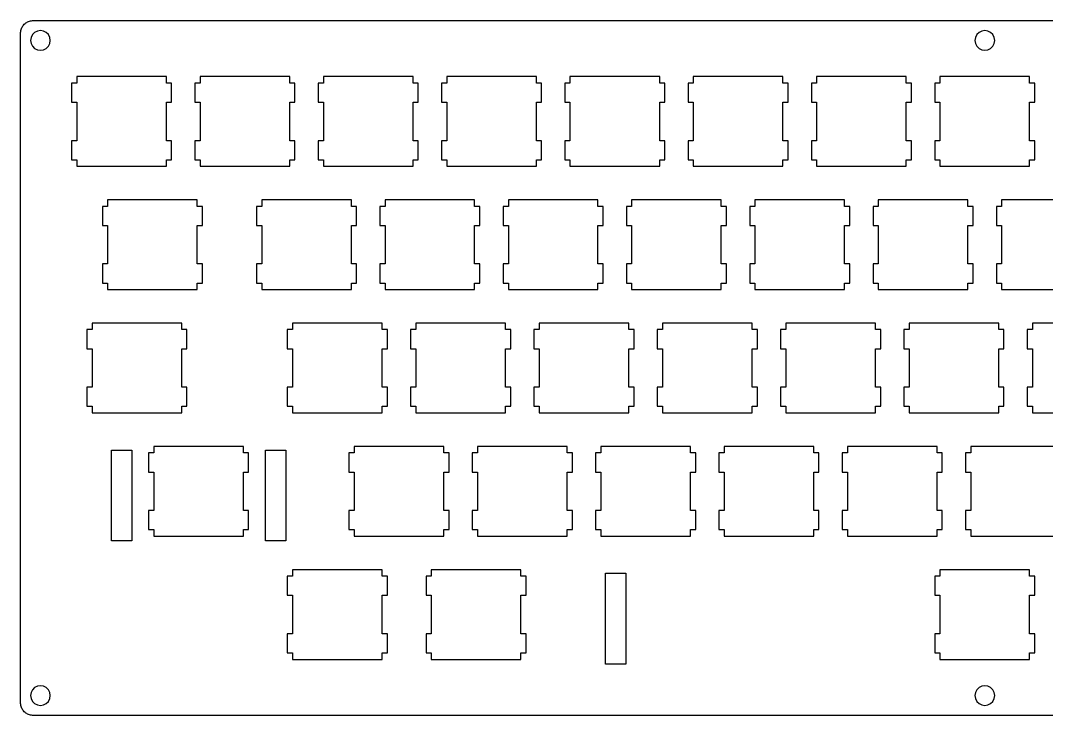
# Model space of a CAD drawing. Extents: x 0 to 298, y 0 to 108.
# Drawn here: x 0.1 to 158.6, y 0.1 to 107.5 of the extents above; entities that cross this region are included whole.
import ezdxf

# ---------------------------------------------------------------- set-up
doc = ezdxf.new("R2010")
doc.units = 0
doc.layers.get('0').update_dxf_attribs({"linetype": 'CONTINUOUS'})

msp = doc.modelspace()

# ---------------------------------------------------------------- linework, layer by layer
at = {"color": 0}
for p, q in [((0.19017, 106.119), (0.24529, 106.265)), ((0.24529, 106.265), (0.31144, 106.409)), ((0.31144, 106.409), (0.38723, 106.545)), ((0.38723, 106.545), (0.47542, 106.675)), ((0.47542, 106.675), (0.57326, 106.798)), ((0.57326, 106.798), (0.67937, 106.914)), ((0.67937, 106.914), (0.79513, 107.02)), ((0.79513, 107.02), (0.91777, 107.118)), ((0.91777, 107.118), (1.04869, 107.206)), ((1.04869, 107.206), (1.18511, 107.281)), ((1.18511, 107.281), (1.32843, 107.349)), ((1.32843, 107.349), (1.4745, 107.403)), ((1.4745, 107.403), (1.62609, 107.444)), ((1.62609, 107.444), (1.78043, 107.476)), ((1.78043, 107.476), (1.93614, 107.495)), ((1.93614, 107.495), (2.09324, 107.501)), ((2.09324, 107.501), (295.994, 107.5)), ((0.09233, 2.09875), (0.09371, 105.5)), ((0.09371, 105.5), (0.09922, 105.658)), ((0.09922, 105.658), (0.11713, 105.813)), ((0.11713, 105.813), (0.14883, 105.968)), ((0.14883, 105.968), (0.19017, 106.119)), ((1.71841, 104.896), (1.64262, 104.426)), ((1.93477, 105.322), (1.71841, 104.896)), ((2.27239, 105.66), (1.93477, 105.322)), ((2.69682, 105.875), (2.27239, 105.66)), ((3.16811, 105.95), (2.69682, 105.875)), ((3.6394, 105.875), (3.16811, 105.95)), ((4.0652, 105.66), (3.6394, 105.875)), ((4.40147, 105.322), (4.0652, 105.66)), ((4.6192, 104.896), (4.40147, 105.322)), ((4.69223, 104.426), (4.6192, 104.896)), ((147.593, 104.896), (147.519, 104.426)), ((147.81, 105.322), (147.593, 104.896)), ((148.147, 105.66), (147.81, 105.322)), ((148.573, 105.875), (148.147, 105.66)), ((149.043, 105.952), (148.573, 105.875)), ((149.514, 105.875), (149.043, 105.952)), ((149.94, 105.66), (149.514, 105.875)), ((150.278, 105.322), (149.94, 105.66)), ((150.494, 104.896), (150.278, 105.322)), ((150.569, 104.426), (150.494, 104.896)), ((1.64262, 104.426), (1.71841, 103.955)), ((1.71841, 103.955), (1.93477, 103.529)), ((1.93477, 103.529), (2.27239, 103.192)), ((2.27239, 103.192), (2.69682, 102.974)), ((3.6394, 102.974), (4.0652, 103.192)), ((4.0652, 103.192), (4.40147, 103.529)), ((4.40147, 103.529), (4.6192, 103.955)), ((4.6192, 103.955), (4.69223, 104.426)), ((147.519, 104.426), (147.593, 103.955)), ((147.593, 103.955), (147.81, 103.529)), ((147.81, 103.529), (148.147, 103.192)), ((148.147, 103.192), (148.573, 102.974)), ((149.514, 102.974), (149.94, 103.192)), ((149.94, 103.192), (150.278, 103.529)), ((150.278, 103.529), (150.494, 103.955)), ((150.494, 103.955), (150.569, 104.426)), ((2.69682, 102.974), (3.16811, 102.9)), ((3.16811, 102.9), (3.6394, 102.974)), ((148.573, 102.974), (149.043, 102.9)), ((149.043, 102.9), (149.514, 102.974)), ((8.76847, 98.8261), (8.76847, 97.8256)), ((22.6191, 98.8261), (8.76847, 98.8261)), ((22.6191, 97.8256), (22.6191, 98.8261)), ((27.8185, 98.8261), (27.8185, 97.8256)), ((41.6691, 98.8261), (27.8185, 98.8261)), ((41.6691, 97.8256), (41.6691, 98.8261)), ((46.8683, 98.8261), (46.8683, 97.8256)), ((60.7191, 98.8261), (46.8683, 98.8261)), ((60.7191, 97.8256), (60.7191, 98.8261)), ((65.9183, 98.8261), (65.9183, 97.8256)), ((79.7691, 98.8261), (65.9183, 98.8261)), ((79.7691, 97.8256), (79.7691, 98.8261)), ((84.9683, 98.8261), (84.9683, 97.8256)), ((98.8191, 98.8261), (84.9683, 98.8261)), ((98.8191, 97.8256), (98.8191, 98.8261)), ((104.018, 98.8261), (104.018, 97.8256)), ((117.868, 98.8261), (104.018, 98.8261)), ((117.868, 97.8256), (117.868, 98.8261)), ((123.068, 98.8261), (123.068, 97.8256)), ((136.919, 98.8261), (123.068, 98.8261)), ((136.919, 97.8256), (136.919, 98.8261)), ((142.118, 98.8261), (142.118, 97.8256)), ((155.969, 98.8261), (142.118, 98.8261)), ((155.969, 97.8256), (155.969, 98.8261)), ((8.76847, 97.8256), (7.96918, 97.8256)), ((7.96918, 97.8256), (7.96918, 94.8739)), ((23.4184, 97.8256), (22.6191, 97.8256)), ((23.4184, 94.8739), (23.4184, 97.8256)), ((27.8185, 97.8256), (27.0192, 97.8256)), ((27.0192, 97.8256), (27.0192, 94.8739)), ((42.4684, 97.8256), (41.6691, 97.8256)), ((42.4684, 94.8739), (42.4684, 97.8256)), ((46.8683, 97.8256), (46.0692, 97.8256)), ((46.0692, 97.8256), (46.0692, 94.8739)), ((61.5184, 97.8256), (60.7191, 97.8256)), ((61.5184, 94.8739), (61.5184, 97.8256)), ((65.9183, 97.8256), (65.1192, 97.8256)), ((65.1192, 97.8256), (65.1192, 94.8739)), ((80.5684, 97.8256), (79.7691, 97.8256)), ((80.5684, 94.8739), (80.5684, 97.8256)), ((84.9683, 97.8256), (84.1692, 97.8256)), ((84.1692, 97.8256), (84.1692, 94.8739)), ((99.6184, 97.8256), (98.8191, 97.8256)), ((99.6184, 94.8739), (99.6184, 97.8256)), ((104.018, 97.8256), (103.219, 97.8256)), ((103.219, 97.8256), (103.219, 94.8739)), ((118.668, 97.8256), (117.868, 97.8256)), ((118.668, 94.8739), (118.668, 97.8256)), ((123.068, 97.8256), (122.269, 97.8256)), ((122.269, 97.8256), (122.269, 94.8739)), ((137.718, 97.8256), (136.919, 97.8256)), ((137.718, 94.8739), (137.718, 97.8256)), ((142.118, 97.8256), (141.319, 97.8256)), ((141.319, 97.8256), (141.319, 94.8739)), ((156.768, 97.8256), (155.969, 97.8256)), ((156.768, 94.8739), (156.768, 97.8256)), ((7.96918, 94.8739), (8.76847, 94.8739)), ((8.76847, 94.8739), (8.76847, 88.9247)), ((22.6191, 88.9247), (22.6191, 94.8739)), ((22.6191, 94.8739), (23.4184, 94.8739)), ((27.0192, 94.8739), (27.8185, 94.8739)), ((27.8185, 94.8739), (27.8185, 88.9247)), ((41.6691, 88.9247), (41.6691, 94.8739)), ((41.6691, 94.8739), (42.4684, 94.8739)), ((46.0692, 94.8739), (46.8683, 94.8739)), ((46.8683, 94.8739), (46.8683, 88.9247)), ((60.7191, 88.9247), (60.7191, 94.8739)), ((60.7191, 94.8739), (61.5184, 94.8739)), ((65.1192, 94.8739), (65.9183, 94.8739)), ((65.9183, 94.8739), (65.9183, 88.9247)), ((79.7691, 88.9247), (79.7691, 94.8739)), ((79.7691, 94.8739), (80.5684, 94.8739)), ((84.1692, 94.8739), (84.9683, 94.8739)), ((84.9683, 94.8739), (84.9683, 88.9247)), ((98.8191, 88.9247), (98.8191, 94.8739)), ((98.8191, 94.8739), (99.6184, 94.8739)), ((103.219, 94.8739), (104.018, 94.8739)), ((104.018, 94.8739), (104.018, 88.9247)), ((117.868, 88.9247), (117.868, 94.8739)), ((117.868, 94.8739), (118.668, 94.8739)), ((122.269, 94.8739), (123.068, 94.8739)), ((123.068, 94.8739), (123.068, 88.9247)), ((136.919, 88.9247), (136.919, 94.8739)), ((136.919, 94.8739), (137.718, 94.8739)), ((141.319, 94.8739), (142.118, 94.8739)), ((142.118, 94.8739), (142.118, 88.9247)), ((155.969, 88.9247), (155.969, 94.8739)), ((155.969, 94.8739), (156.768, 94.8739)), ((8.76847, 88.9247), (7.96918, 88.9247)), ((7.96918, 88.9247), (7.96918, 85.9758)), ((23.4184, 88.9247), (22.6191, 88.9247)), ((23.4184, 85.9758), (23.4184, 88.9247)), ((27.8185, 88.9247), (27.0192, 88.9247)), ((27.0192, 88.9247), (27.0192, 85.9758)), ((42.4684, 88.9247), (41.6691, 88.9247)), ((42.4684, 85.9758), (42.4684, 88.9247)), ((46.8683, 88.9247), (46.0692, 88.9247)), ((46.0692, 88.9247), (46.0692, 85.9758)), ((61.5184, 88.9247), (60.7191, 88.9247)), ((61.5184, 85.9758), (61.5184, 88.9247)), ((65.9183, 88.9247), (65.1192, 88.9247)), ((65.1192, 88.9247), (65.1192, 85.9758)), ((80.5684, 88.9247), (79.7691, 88.9247)), ((80.5684, 85.9758), (80.5684, 88.9247)), ((84.9683, 88.9247), (84.1692, 88.9247)), ((84.1692, 88.9247), (84.1692, 85.9758)), ((99.6184, 88.9247), (98.8191, 88.9247)), ((99.6184, 85.9758), (99.6184, 88.9247)), ((104.018, 88.9247), (103.219, 88.9247)), ((103.219, 88.9247), (103.219, 85.9758)), ((118.668, 88.9247), (117.868, 88.9247)), ((118.668, 85.9758), (118.668, 88.9247)), ((123.068, 88.9247), (122.269, 88.9247)), ((122.269, 88.9247), (122.269, 85.9758)), ((137.718, 88.9247), (136.919, 88.9247)), ((137.718, 85.9758), (137.718, 88.9247)), ((142.118, 88.9247), (141.319, 88.9247)), ((141.319, 88.9247), (141.319, 85.9758)), ((156.768, 88.9247), (155.969, 88.9247)), ((156.768, 85.9758), (156.768, 88.9247)), ((7.96918, 85.9758), (8.76847, 85.9758)), ((8.76847, 85.9758), (8.76847, 84.9753)), ((22.6191, 84.9753), (22.6191, 85.9758)), ((22.6191, 85.9758), (23.4184, 85.9758)), ((27.0192, 85.9758), (27.8185, 85.9758)), ((27.8185, 85.9758), (27.8185, 84.9753)), ((41.6691, 84.9753), (41.6691, 85.9758)), ((41.6691, 85.9758), (42.4684, 85.9758)), ((46.0692, 85.9758), (46.8683, 85.9758)), ((46.8683, 85.9758), (46.8683, 84.9753)), ((60.7191, 84.9753), (60.7191, 85.9758)), ((60.7191, 85.9758), (61.5184, 85.9758)), ((65.1192, 85.9758), (65.9183, 85.9758)), ((65.9183, 85.9758), (65.9183, 84.9753)), ((79.7691, 84.9753), (79.7691, 85.9758)), ((79.7691, 85.9758), (80.5684, 85.9758)), ((84.1692, 85.9758), (84.9683, 85.9758)), ((84.9683, 85.9758), (84.9683, 84.9753)), ((98.8191, 84.9753), (98.8191, 85.9758)), ((98.8191, 85.9758), (99.6184, 85.9758)), ((103.219, 85.9758), (104.018, 85.9758)), ((104.018, 85.9758), (104.018, 84.9753)), ((117.868, 84.9753), (117.868, 85.9758)), ((117.868, 85.9758), (118.668, 85.9758)), ((122.269, 85.9758), (123.068, 85.9758)), ((123.068, 85.9758), (123.068, 84.9753)), ((136.919, 84.9753), (136.919, 85.9758)), ((136.919, 85.9758), (137.718, 85.9758)), ((141.319, 85.9758), (142.118, 85.9758)), ((142.118, 85.9758), (142.118, 84.9753)), ((155.969, 84.9753), (155.969, 85.9758)), ((155.969, 85.9758), (156.768, 85.9758)), ((8.76847, 84.9753), (22.6191, 84.9753)), ((27.8185, 84.9753), (41.6691, 84.9753)), ((46.8683, 84.9753), (60.7191, 84.9753)), ((65.9183, 84.9753), (79.7691, 84.9753)), ((84.9683, 84.9753), (98.8191, 84.9753)), ((104.018, 84.9753), (117.868, 84.9753)), ((123.068, 84.9753), (136.919, 84.9753)), ((142.118, 84.9753), (155.969, 84.9753)), ((13.531, 79.7761), (13.531, 78.7756)), ((27.3802, 79.7761), (13.531, 79.7761)), ((27.3802, 78.7756), (27.3802, 79.7761)), ((37.3433, 79.7761), (37.3433, 78.7756)), ((51.1926, 79.7761), (37.3433, 79.7761)), ((51.1926, 78.7756), (51.1926, 79.7761)), ((56.3933, 79.7761), (56.3933, 78.7756)), ((70.2426, 79.7761), (56.3933, 79.7761)), ((70.2426, 78.7756), (70.2426, 79.7761)), ((75.4433, 79.7761), (75.4433, 78.7756)), ((89.2926, 79.7761), (75.4433, 79.7761)), ((89.2926, 78.7756), (89.2926, 79.7761)), ((94.4922, 79.7761), (94.4922, 78.7756)), ((108.343, 79.7761), (94.4922, 79.7761)), ((108.343, 78.7756), (108.343, 79.7761)), ((113.542, 79.7761), (113.542, 78.7756)), ((127.393, 79.7761), (113.542, 79.7761)), ((127.393, 78.7756), (127.393, 79.7761)), ((132.592, 79.7761), (132.592, 78.7756)), ((146.444, 79.7761), (132.592, 79.7761)), ((146.444, 78.7756), (146.444, 79.7761)), ((151.642, 79.7761), (151.642, 78.7756)), ((165.494, 79.7761), (151.642, 79.7761)), ((13.531, 78.7756), (12.7303, 78.7756)), ((12.7303, 78.7756), (12.7303, 75.8239)), ((28.1809, 78.7756), (27.3802, 78.7756)), ((28.1809, 75.8239), (28.1809, 78.7756)), ((37.3433, 78.7756), (36.5428, 78.7756)), ((36.5428, 78.7756), (36.5428, 75.8239)), ((51.9934, 78.7756), (51.1926, 78.7756)), ((51.9934, 75.8239), (51.9934, 78.7756)), ((56.3933, 78.7756), (55.5928, 78.7756)), ((55.5928, 78.7756), (55.5928, 75.8239)), ((71.0434, 78.7756), (70.2426, 78.7756)), ((71.0434, 75.8239), (71.0434, 78.7756)), ((75.4433, 78.7756), (74.6442, 78.7756)), ((74.6442, 78.7756), (74.6442, 75.8239)), ((90.0934, 78.7756), (89.2926, 78.7756)), ((90.0934, 75.8239), (90.0934, 78.7756)), ((94.4922, 78.7756), (93.6942, 78.7756)), ((93.6942, 78.7756), (93.6942, 75.8239)), ((109.143, 78.7756), (108.343, 78.7756)), ((109.143, 75.8239), (109.143, 78.7756)), ((113.542, 78.7756), (112.743, 78.7756)), ((112.743, 78.7756), (112.743, 75.8239)), ((128.193, 78.7756), (127.393, 78.7756)), ((128.193, 75.8239), (128.193, 78.7756)), ((132.592, 78.7756), (131.794, 78.7756)), ((131.794, 78.7756), (131.794, 75.8239)), ((147.243, 78.7756), (146.444, 78.7756)), ((147.243, 75.8239), (147.243, 78.7756)), ((151.642, 78.7756), (150.844, 78.7756)), ((150.844, 78.7756), (150.844, 75.8239)), ((12.7303, 75.8239), (13.531, 75.8239)), ((13.531, 75.8239), (13.531, 69.8747)), ((27.3802, 69.8747), (27.3802, 75.8239)), ((27.3802, 75.8239), (28.1809, 75.8239)), ((36.5428, 75.8239), (37.3433, 75.8239)), ((37.3433, 75.8239), (37.3433, 69.8747)), ((51.1926, 69.8747), (51.1926, 75.8239)), ((51.1926, 75.8239), (51.9934, 75.8239)), ((55.5928, 75.8239), (56.3933, 75.8239)), ((56.3933, 75.8239), (56.3933, 69.8747)), ((70.2426, 69.8747), (70.2426, 75.8239)), ((70.2426, 75.8239), (71.0434, 75.8239)), ((74.6442, 75.8239), (75.4433, 75.8239)), ((75.4433, 75.8239), (75.4433, 69.8747)), ((89.2926, 69.8747), (89.2926, 75.8239)), ((89.2926, 75.8239), (90.0934, 75.8239)), ((93.6942, 75.8239), (94.4922, 75.8239)), ((94.4922, 75.8239), (94.4922, 69.8747)), ((108.343, 69.8747), (108.343, 75.8239)), ((108.343, 75.8239), (109.143, 75.8239)), ((112.743, 75.8239), (113.542, 75.8239)), ((113.542, 75.8239), (113.542, 69.8747)), ((127.393, 69.8747), (127.393, 75.8239)), ((127.393, 75.8239), (128.193, 75.8239)), ((131.794, 75.8239), (132.592, 75.8239)), ((132.592, 75.8239), (132.592, 69.8747)), ((146.444, 69.8747), (146.444, 75.8239)), ((146.444, 75.8239), (147.243, 75.8239)), ((150.844, 75.8239), (151.642, 75.8239)), ((151.642, 75.8239), (151.642, 69.8747)), ((13.531, 69.8747), (12.7303, 69.8747)), ((12.7303, 69.8747), (12.7303, 66.9258)), ((28.1809, 69.8747), (27.3802, 69.8747)), ((28.1809, 66.9258), (28.1809, 69.8747)), ((37.3433, 69.8747), (36.5428, 69.8747)), ((36.5428, 69.8747), (36.5428, 66.9258)), ((51.9934, 69.8747), (51.1926, 69.8747)), ((51.9934, 66.9258), (51.9934, 69.8747)), ((56.3933, 69.8747), (55.5928, 69.8747)), ((55.5928, 69.8747), (55.5928, 66.9258)), ((71.0434, 69.8747), (70.2426, 69.8747)), ((71.0434, 66.9258), (71.0434, 69.8747)), ((75.4433, 69.8747), (74.6442, 69.8747)), ((74.6442, 69.8747), (74.6442, 66.9258)), ((90.0934, 69.8747), (89.2926, 69.8747)), ((90.0934, 66.9258), (90.0934, 69.8747)), ((94.4922, 69.8747), (93.6942, 69.8747)), ((93.6942, 69.8747), (93.6942, 66.9258)), ((109.143, 69.8747), (108.343, 69.8747)), ((109.143, 66.9258), (109.143, 69.8747)), ((113.542, 69.8747), (112.743, 69.8747)), ((112.743, 69.8747), (112.743, 66.9258)), ((128.193, 69.8747), (127.393, 69.8747)), ((128.193, 66.9258), (128.193, 69.8747)), ((132.592, 69.8747), (131.794, 69.8747)), ((131.794, 69.8747), (131.794, 66.9258)), ((147.243, 69.8747), (146.444, 69.8747)), ((147.243, 66.9258), (147.243, 69.8747)), ((151.642, 69.8747), (150.844, 69.8747)), ((150.844, 69.8747), (150.844, 66.9258)), ((12.7303, 66.9258), (13.531, 66.9258)), ((13.531, 66.9258), (13.531, 65.9253)), ((27.3802, 65.9253), (27.3802, 66.9258)), ((27.3802, 66.9258), (28.1809, 66.9258)), ((36.5428, 66.9258), (37.3433, 66.9258)), ((37.3433, 66.9258), (37.3433, 65.9253)), ((51.1926, 65.9253), (51.1926, 66.9258)), ((51.1926, 66.9258), (51.9934, 66.9258)), ((55.5928, 66.9258), (56.3933, 66.9258)), ((56.3933, 66.9258), (56.3933, 65.9253)), ((70.2426, 65.9253), (70.2426, 66.9258)), ((70.2426, 66.9258), (71.0434, 66.9258)), ((74.6442, 66.9258), (75.4433, 66.9258)), ((75.4433, 66.9258), (75.4433, 65.9253)), ((89.2926, 65.9253), (89.2926, 66.9258)), ((89.2926, 66.9258), (90.0934, 66.9258)), ((93.6942, 66.9258), (94.4922, 66.9258)), ((94.4922, 66.9258), (94.4922, 65.9253)), ((108.343, 65.9253), (108.343, 66.9258)), ((108.343, 66.9258), (109.143, 66.9258)), ((112.743, 66.9258), (113.542, 66.9258)), ((113.542, 66.9258), (113.542, 65.9253)), ((127.393, 65.9253), (127.393, 66.9258)), ((127.393, 66.9258), (128.193, 66.9258)), ((131.794, 66.9258), (132.592, 66.9258)), ((132.592, 66.9258), (132.592, 65.9253)), ((146.444, 65.9253), (146.444, 66.9258)), ((146.444, 66.9258), (147.243, 66.9258)), ((150.844, 66.9258), (151.642, 66.9258)), ((151.642, 66.9258), (151.642, 65.9253)), ((13.531, 65.9253), (27.3802, 65.9253)), ((37.3433, 65.9253), (51.1926, 65.9253)), ((56.3933, 65.9253), (70.2426, 65.9253)), ((75.4433, 65.9253), (89.2926, 65.9253)), ((94.4922, 65.9253), (108.343, 65.9253)), ((113.542, 65.9253), (127.393, 65.9253)), ((132.592, 65.9253), (146.444, 65.9253)), ((151.642, 65.9253), (165.494, 65.9253)), ((11.1497, 60.7261), (11.1497, 59.7256)), ((25.0004, 60.7261), (11.1497, 60.7261)), ((25.0004, 59.7256), (25.0004, 60.7261)), ((42.1058, 60.7261), (42.1058, 59.7256)), ((55.9551, 60.7261), (42.1058, 60.7261)), ((55.9551, 59.7256), (55.9551, 60.7261)), ((61.1558, 60.7261), (61.1558, 59.7256)), ((75.0051, 60.7261), (61.1558, 60.7261)), ((75.0051, 59.7256), (75.0051, 60.7261)), ((80.2058, 60.7261), (80.2058, 59.7256)), ((94.0551, 60.7261), (80.2058, 60.7261)), ((94.0551, 59.7256), (94.0551, 60.7261)), ((99.2558, 60.7261), (99.2558, 59.7256)), ((113.105, 60.7261), (99.2558, 60.7261)), ((113.105, 59.7256), (113.105, 60.7261)), ((118.306, 60.7261), (118.306, 59.7256)), ((132.155, 60.7261), (118.306, 60.7261)), ((132.155, 59.7256), (132.155, 60.7261)), ((137.356, 60.7261), (137.356, 59.7256)), ((151.205, 60.7261), (137.356, 60.7261)), ((151.205, 59.7256), (151.205, 60.7261)), ((156.406, 60.7261), (156.406, 59.7256)), ((170.255, 60.7261), (156.406, 60.7261)), ((11.1497, 59.7256), (10.3491, 59.7256)), ((10.3491, 59.7256), (10.3491, 56.7739)), ((25.7996, 59.7256), (25.0004, 59.7256)), ((25.7996, 56.7739), (25.7996, 59.7256)), ((42.1058, 59.7256), (41.3053, 59.7256)), ((41.3053, 59.7256), (41.3053, 56.7739)), ((56.7559, 59.7256), (55.9551, 59.7256)), ((56.7559, 56.7739), (56.7559, 59.7256)), ((61.1558, 59.7256), (60.3553, 59.7256)), ((60.3553, 59.7256), (60.3553, 56.7739)), ((75.8059, 59.7256), (75.0051, 59.7256)), ((75.8059, 56.7739), (75.8059, 59.7256)), ((80.2058, 59.7256), (79.4053, 59.7256)), ((79.4053, 59.7256), (79.4053, 56.7739)), ((94.8559, 59.7256), (94.0551, 59.7256)), ((94.8559, 56.7739), (94.8559, 59.7256)), ((99.2558, 59.7256), (98.4553, 59.7256)), ((98.4553, 59.7256), (98.4553, 56.7739)), ((113.906, 59.7256), (113.105, 59.7256)), ((113.906, 56.7739), (113.906, 59.7256)), ((118.306, 59.7256), (117.505, 59.7256)), ((117.505, 59.7256), (117.505, 56.7739)), ((132.956, 59.7256), (132.155, 59.7256)), ((132.956, 56.7739), (132.956, 59.7256)), ((137.356, 59.7256), (136.555, 59.7256)), ((136.555, 59.7256), (136.555, 56.7739)), ((152.006, 59.7256), (151.205, 59.7256)), ((152.006, 56.7739), (152.006, 59.7256)), ((156.406, 59.7256), (155.605, 59.7256)), ((155.605, 59.7256), (155.605, 56.7739)), ((10.3491, 56.7739), (11.1497, 56.7739)), ((11.1497, 56.7739), (11.1497, 50.8247)), ((25.0004, 50.8247), (25.0004, 56.7739)), ((25.0004, 56.7739), (25.7996, 56.7739)), ((41.3053, 56.7739), (42.1058, 56.7739)), ((42.1058, 56.7739), (42.1058, 50.8247)), ((55.9551, 50.8247), (55.9551, 56.7739)), ((55.9551, 56.7739), (56.7559, 56.7739)), ((60.3553, 56.7739), (61.1558, 56.7739)), ((61.1558, 56.7739), (61.1558, 50.8247)), ((75.0051, 50.8247), (75.0051, 56.7739)), ((75.0051, 56.7739), (75.8059, 56.7739)), ((79.4053, 56.7739), (80.2058, 56.7739)), ((80.2058, 56.7739), (80.2058, 50.8247)), ((94.0551, 50.8247), (94.0551, 56.7739)), ((94.0551, 56.7739), (94.8559, 56.7739)), ((98.4553, 56.7739), (99.2558, 56.7739)), ((99.2558, 56.7739), (99.2558, 50.8247)), ((113.105, 50.8247), (113.105, 56.7739)), ((113.105, 56.7739), (113.906, 56.7739)), ((117.505, 56.7739), (118.306, 56.7739)), ((118.306, 56.7739), (118.306, 50.8247)), ((132.155, 50.8247), (132.155, 56.7739)), ((132.155, 56.7739), (132.956, 56.7739)), ((136.555, 56.7739), (137.356, 56.7739)), ((137.356, 56.7739), (137.356, 50.8247)), ((151.205, 50.8247), (151.205, 56.7739)), ((151.205, 56.7739), (152.006, 56.7739)), ((155.605, 56.7739), (156.406, 56.7739)), ((156.406, 56.7739), (156.406, 50.8247)), ((11.1497, 50.8247), (10.3491, 50.8247)), ((10.3491, 50.8247), (10.3491, 47.8758)), ((25.7996, 50.8247), (25.0004, 50.8247)), ((25.7996, 47.8758), (25.7996, 50.8247)), ((42.1058, 50.8247), (41.3053, 50.8247)), ((41.3053, 50.8247), (41.3053, 47.8758)), ((56.7559, 50.8247), (55.9551, 50.8247)), ((56.7559, 47.8758), (56.7559, 50.8247)), ((61.1558, 50.8247), (60.3553, 50.8247)), ((60.3553, 50.8247), (60.3553, 47.8758)), ((75.8059, 50.8247), (75.0051, 50.8247)), ((75.8059, 47.8758), (75.8059, 50.8247)), ((80.2058, 50.8247), (79.4053, 50.8247)), ((79.4053, 50.8247), (79.4053, 47.8758)), ((94.8559, 50.8247), (94.0551, 50.8247)), ((94.8559, 47.8758), (94.8559, 50.8247)), ((99.2558, 50.8247), (98.4553, 50.8247)), ((98.4553, 50.8247), (98.4553, 47.8758)), ((113.906, 50.8247), (113.105, 50.8247)), ((113.906, 47.8758), (113.906, 50.8247)), ((118.306, 50.8247), (117.505, 50.8247)), ((117.505, 50.8247), (117.505, 47.8758)), ((132.956, 50.8247), (132.155, 50.8247)), ((132.956, 47.8758), (132.956, 50.8247)), ((137.356, 50.8247), (136.555, 50.8247)), ((136.555, 50.8247), (136.555, 47.8758)), ((152.006, 50.8247), (151.205, 50.8247)), ((152.006, 47.8758), (152.006, 50.8247)), ((156.406, 50.8247), (155.605, 50.8247)), ((155.605, 50.8247), (155.605, 47.8758)), ((10.3491, 47.8758), (11.1497, 47.8758)), ((11.1497, 47.8758), (11.1497, 46.8753)), ((25.0004, 46.8753), (25.0004, 47.8758)), ((25.0004, 47.8758), (25.7996, 47.8758)), ((41.3053, 47.8758), (42.1058, 47.8758)), ((42.1058, 47.8758), (42.1058, 46.8753)), ((55.9551, 46.8753), (55.9551, 47.8758)), ((55.9551, 47.8758), (56.7559, 47.8758)), ((60.3553, 47.8758), (61.1558, 47.8758)), ((61.1558, 47.8758), (61.1558, 46.8753)), ((75.0051, 46.8753), (75.0051, 47.8758)), ((75.0051, 47.8758), (75.8059, 47.8758)), ((79.4053, 47.8758), (80.2058, 47.8758)), ((80.2058, 47.8758), (80.2058, 46.8753)), ((94.0551, 46.8753), (94.0551, 47.8758)), ((94.0551, 47.8758), (94.8559, 47.8758)), ((98.4553, 47.8758), (99.2558, 47.8758)), ((99.2558, 47.8758), (99.2558, 46.8753)), ((113.105, 46.8753), (113.105, 47.8758)), ((113.105, 47.8758), (113.906, 47.8758)), ((117.505, 47.8758), (118.306, 47.8758)), ((118.306, 47.8758), (118.306, 46.8753)), ((132.155, 46.8753), (132.155, 47.8758)), ((132.155, 47.8758), (132.956, 47.8758)), ((136.555, 47.8758), (137.356, 47.8758)), ((137.356, 47.8758), (137.356, 46.8753)), ((151.205, 46.8753), (151.205, 47.8758)), ((151.205, 47.8758), (152.006, 47.8758)), ((155.605, 47.8758), (156.406, 47.8758)), ((156.406, 47.8758), (156.406, 46.8753)), ((11.1497, 46.8753), (25.0004, 46.8753)), ((42.1058, 46.8753), (55.9551, 46.8753)), ((61.1558, 46.8753), (75.0051, 46.8753)), ((80.2058, 46.8753), (94.0551, 46.8753)), ((99.2558, 46.8753), (113.105, 46.8753)), ((118.306, 46.8753), (132.155, 46.8753)), ((137.356, 46.8753), (151.205, 46.8753)), ((156.406, 46.8753), (170.255, 46.8753)), ((20.6747, 41.6761), (20.6747, 40.6756)), ((34.5254, 41.6761), (20.6747, 41.6761)), ((34.5254, 40.6756), (34.5254, 41.6761)), ((51.6308, 41.6761), (51.6308, 40.6756)), ((65.4801, 41.6761), (51.6308, 41.6761)), ((65.4801, 40.6756), (65.4801, 41.6761)), ((70.6808, 41.6761), (70.6808, 40.6756)), ((84.5301, 41.6761), (70.6808, 41.6761)), ((84.5301, 40.6756), (84.5301, 41.6761)), ((89.7308, 41.6761), (89.7308, 40.6756)), ((103.58, 41.6761), (89.7308, 41.6761)), ((103.58, 40.6756), (103.58, 41.6761)), ((108.781, 41.6761), (108.781, 40.6756)), ((122.63, 41.6761), (108.781, 41.6761)), ((122.63, 40.6756), (122.63, 41.6761)), ((127.831, 41.6761), (127.831, 40.6756)), ((141.68, 41.6761), (127.831, 41.6761)), ((141.68, 40.6756), (141.68, 41.6761)), ((146.881, 41.6761), (146.881, 40.6756)), ((160.73, 41.6761), (146.881, 41.6761)), ((14.1249, 41.1247), (17.2751, 41.1247)), ((14.1249, 27.0757), (14.1249, 41.1247)), ((17.2751, 41.1247), (17.2751, 27.0757)), ((20.6747, 40.6756), (19.8741, 40.6756)), ((19.8741, 40.6756), (19.8741, 37.7239)), ((35.3247, 40.6756), (34.5254, 40.6756)), ((35.3247, 37.7239), (35.3247, 40.6756)), ((37.925, 41.1247), (41.0753, 41.1247)), ((37.925, 27.0757), (37.925, 41.1247)), ((41.0753, 41.1247), (41.0753, 27.0757)), ((51.6308, 40.6756), (50.8303, 40.6756)), ((50.8303, 40.6756), (50.8303, 37.7239)), ((66.2809, 40.6756), (65.4801, 40.6756)), ((66.2809, 37.7239), (66.2809, 40.6756)), ((70.6808, 40.6756), (69.8803, 40.6756)), ((69.8803, 40.6756), (69.8803, 37.7239)), ((85.3309, 40.6756), (84.5301, 40.6756)), ((85.3309, 37.7239), (85.3309, 40.6756)), ((89.7308, 40.6756), (88.9303, 40.6756)), ((88.9303, 40.6756), (88.9303, 37.7239)), ((104.381, 40.6756), (103.58, 40.6756)), ((104.381, 37.7239), (104.381, 40.6756)), ((108.781, 40.6756), (107.98, 40.6756)), ((107.98, 40.6756), (107.98, 37.7239)), ((123.43, 40.6756), (122.63, 40.6756)), ((123.43, 37.7239), (123.43, 40.6756)), ((127.831, 40.6756), (127.03, 40.6756)), ((127.03, 40.6756), (127.03, 37.7239)), ((142.481, 40.6756), (141.68, 40.6756)), ((142.481, 37.7239), (142.481, 40.6756)), ((146.881, 40.6756), (146.08, 40.6756)), ((146.08, 40.6756), (146.08, 37.7239)), ((19.8741, 37.7239), (20.6747, 37.7239)), ((20.6747, 37.7239), (20.6747, 31.7748)), ((34.5254, 31.7748), (34.5254, 37.7239)), ((34.5254, 37.7239), (35.3247, 37.7239)), ((50.8303, 37.7239), (51.6308, 37.7239)), ((51.6308, 37.7239), (51.6308, 31.7748)), ((65.4801, 31.7748), (65.4801, 37.7239)), ((65.4801, 37.7239), (66.2809, 37.7239)), ((69.8803, 37.7239), (70.6808, 37.7239)), ((70.6808, 37.7239), (70.6808, 31.7748)), ((84.5301, 31.7748), (84.5301, 37.7239)), ((84.5301, 37.7239), (85.3309, 37.7239)), ((88.9303, 37.7239), (89.7308, 37.7239)), ((89.7308, 37.7239), (89.7308, 31.7748)), ((103.58, 31.7748), (103.58, 37.7239)), ((103.58, 37.7239), (104.381, 37.7239)), ((107.98, 37.7239), (108.781, 37.7239)), ((108.781, 37.7239), (108.781, 31.7748)), ((122.63, 31.7748), (122.63, 37.7239)), ((122.63, 37.7239), (123.43, 37.7239)), ((127.03, 37.7239), (127.831, 37.7239)), ((127.831, 37.7239), (127.831, 31.7748)), ((141.68, 31.7748), (141.68, 37.7239)), ((141.68, 37.7239), (142.481, 37.7239)), ((146.08, 37.7239), (146.881, 37.7239)), ((146.881, 37.7239), (146.881, 31.7748)), ((20.6747, 31.7748), (19.8741, 31.7748)), ((19.8741, 31.7748), (19.8741, 28.8258)), ((35.3247, 31.7748), (34.5254, 31.7748)), ((35.3247, 28.8258), (35.3247, 31.7748)), ((51.6308, 31.7748), (50.8303, 31.7748)), ((50.8303, 31.7748), (50.8303, 28.8258)), ((66.2809, 31.7748), (65.4801, 31.7748)), ((66.2809, 28.8258), (66.2809, 31.7748)), ((70.6808, 31.7748), (69.8803, 31.7748)), ((69.8803, 31.7748), (69.8803, 28.8258)), ((85.3309, 31.7748), (84.5301, 31.7748)), ((85.3309, 28.8258), (85.3309, 31.7748)), ((89.7308, 31.7748), (88.9303, 31.7748)), ((88.9303, 31.7748), (88.9303, 28.8258)), ((104.381, 31.7748), (103.58, 31.7748)), ((104.381, 28.8258), (104.381, 31.7748)), ((108.781, 31.7748), (107.98, 31.7748)), ((107.98, 31.7748), (107.98, 28.8258)), ((123.43, 31.7748), (122.63, 31.7748)), ((123.43, 28.8258), (123.43, 31.7748)), ((127.831, 31.7748), (127.03, 31.7748)), ((127.03, 31.7748), (127.03, 28.8258)), ((142.481, 31.7748), (141.68, 31.7748)), ((142.481, 28.8258), (142.481, 31.7748)), ((146.881, 31.7748), (146.08, 31.7748)), ((146.08, 31.7748), (146.08, 28.8258)), ((19.8741, 28.8258), (20.6747, 28.8258)), ((20.6747, 28.8258), (20.6747, 27.8253)), ((34.5254, 27.8253), (34.5254, 28.8258)), ((34.5254, 28.8258), (35.3247, 28.8258)), ((50.8303, 28.8258), (51.6308, 28.8258)), ((51.6308, 28.8258), (51.6308, 27.8253)), ((65.4801, 27.8253), (65.4801, 28.8258)), ((65.4801, 28.8258), (66.2809, 28.8258)), ((69.8803, 28.8258), (70.6808, 28.8258)), ((70.6808, 28.8258), (70.6808, 27.8253)), ((84.5301, 27.8253), (84.5301, 28.8258)), ((84.5301, 28.8258), (85.3309, 28.8258)), ((88.9303, 28.8258), (89.7308, 28.8258)), ((89.7308, 28.8258), (89.7308, 27.8253)), ((103.58, 27.8253), (103.58, 28.8258)), ((103.58, 28.8258), (104.381, 28.8258)), ((107.98, 28.8258), (108.781, 28.8258)), ((108.781, 28.8258), (108.781, 27.8253)), ((122.63, 27.8253), (122.63, 28.8258)), ((122.63, 28.8258), (123.43, 28.8258)), ((127.03, 28.8258), (127.831, 28.8258)), ((127.831, 28.8258), (127.831, 27.8253)), ((141.68, 27.8253), (141.68, 28.8258)), ((141.68, 28.8258), (142.481, 28.8258)), ((146.08, 28.8258), (146.881, 28.8258)), ((146.881, 28.8258), (146.881, 27.8253)), ((17.2751, 27.0757), (14.1249, 27.0757)), ((20.6747, 27.8253), (34.5254, 27.8253)), ((41.0753, 27.0757), (37.925, 27.0757)), ((51.6308, 27.8253), (65.4801, 27.8253)), ((70.6808, 27.8253), (84.5301, 27.8253)), ((89.7308, 27.8253), (103.58, 27.8253)), ((108.781, 27.8253), (122.63, 27.8253)), ((127.831, 27.8253), (141.68, 27.8253)), ((146.881, 27.8253), (160.73, 27.8253)), ((42.1058, 22.626), (42.1058, 21.6256)), ((55.9551, 22.626), (42.1058, 22.626)), ((55.9551, 21.6256), (55.9551, 22.626)), ((63.537, 22.626), (63.537, 21.6256)), ((77.3864, 22.626), (63.537, 22.626)), ((77.3864, 21.6256), (77.3864, 22.626)), ((142.118, 22.626), (142.118, 21.6256)), ((155.969, 22.626), (142.118, 22.626)), ((155.969, 21.6256), (155.969, 22.626)), ((42.1058, 21.6256), (41.3053, 21.6256)), ((41.3053, 21.6256), (41.3053, 18.6738)), ((56.7559, 21.6256), (55.9551, 21.6256)), ((56.7559, 18.6738), (56.7559, 21.6256)), ((63.537, 21.6256), (62.7366, 21.6256)), ((62.7366, 21.6256), (62.7366, 18.6738)), ((78.1872, 21.6256), (77.3864, 21.6256)), ((78.1872, 18.6738), (78.1872, 21.6256)), ((90.4434, 22.0748), (93.5937, 22.0748)), ((90.4434, 8.02569), (90.4434, 22.0748)), ((93.5937, 22.0748), (93.5937, 8.02569)), ((142.118, 21.6256), (141.319, 21.6256)), ((141.319, 21.6256), (141.319, 18.6738)), ((156.768, 21.6256), (155.969, 21.6256)), ((156.768, 18.6738), (156.768, 21.6256)), ((41.3053, 18.6738), (42.1058, 18.6738)), ((42.1058, 18.6738), (42.1058, 12.7248)), ((55.9551, 12.7248), (55.9551, 18.6738)), ((55.9551, 18.6738), (56.7559, 18.6738)), ((62.7366, 18.6738), (63.537, 18.6738)), ((63.537, 18.6738), (63.537, 12.7248)), ((77.3864, 12.7248), (77.3864, 18.6738)), ((77.3864, 18.6738), (78.1872, 18.6738)), ((141.319, 18.6738), (142.118, 18.6738)), ((142.118, 18.6738), (142.118, 12.7248)), ((155.969, 12.7248), (155.969, 18.6738)), ((155.969, 18.6738), (156.768, 18.6738)), ((42.1058, 12.7248), (41.3053, 12.7248)), ((41.3053, 12.7248), (41.3053, 9.77579)), ((56.7559, 12.7248), (55.9551, 12.7248)), ((56.7559, 9.77579), (56.7559, 12.7248)), ((63.537, 12.7248), (62.7366, 12.7248)), ((62.7366, 12.7248), (62.7366, 9.77579)), ((78.1872, 12.7248), (77.3864, 12.7248)), ((78.1872, 9.77579), (78.1872, 12.7248)), ((142.118, 12.7248), (141.319, 12.7248)), ((141.319, 12.7248), (141.319, 9.77579)), ((156.768, 12.7248), (155.969, 12.7248)), ((156.768, 9.77579), (156.768, 12.7248)), ((41.3053, 9.77579), (42.1058, 9.77579)), ((42.1058, 9.77579), (42.1058, 8.77535)), ((55.9551, 8.77535), (55.9551, 9.77579)), ((55.9551, 9.77579), (56.7559, 9.77579)), ((62.7366, 9.77579), (63.537, 9.77579)), ((63.537, 9.77579), (63.537, 8.77535)), ((77.3864, 8.77535), (77.3864, 9.77579)), ((77.3864, 9.77579), (78.1872, 9.77579)), ((141.319, 9.77579), (142.118, 9.77579)), ((142.118, 9.77579), (142.118, 8.77535)), ((155.969, 8.77535), (155.969, 9.77579)), ((155.969, 9.77579), (156.768, 9.77579)), ((42.1058, 8.77535), (55.9551, 8.77535)), ((63.537, 8.77535), (77.3864, 8.77535)), ((93.5937, 8.02569), (90.4434, 8.02569)), ((142.118, 8.77535), (155.969, 8.77535)), ((1.71841, 3.64628), (1.64262, 3.17638)), ((1.64262, 3.17638), (1.71841, 2.70233)), ((1.93477, 4.07211), (1.71841, 3.64628)), ((2.27239, 4.40697), (1.93477, 4.07211)), ((2.69682, 4.6247), (2.27239, 4.40697)), ((3.16811, 4.69911), (2.69682, 4.6247)), ((3.6394, 4.6247), (3.16811, 4.69911)), ((4.0652, 4.40697), (3.6394, 4.6247)), ((4.40147, 4.07211), (4.0652, 4.40697)), ((4.6192, 3.64628), (4.40147, 4.07211)), ((4.69223, 3.17638), (4.6192, 3.64628)), ((4.6192, 2.70233), (4.69223, 3.17638)), ((147.593, 3.64628), (147.519, 3.17638)), ((147.519, 3.17638), (147.593, 2.70233)), ((147.81, 4.07211), (147.593, 3.64628)), ((148.147, 4.40697), (147.81, 4.07211)), ((148.573, 4.6247), (148.147, 4.40697)), ((149.043, 4.69911), (148.573, 4.6247)), ((149.514, 4.6247), (149.043, 4.69911)), ((149.94, 4.40697), (149.514, 4.6247)), ((150.278, 4.07211), (149.94, 4.40697)), ((150.494, 3.64628), (150.278, 4.07211)), ((150.569, 3.17638), (150.494, 3.64628)), ((150.494, 2.70233), (150.569, 3.17638)), ((0.09922, 1.94303), (0.09233, 2.09875)), ((0.11713, 1.78594), (0.09922, 1.94303)), ((0.14883, 1.63435), (0.11713, 1.78594)), ((0.19017, 1.48001), (0.14883, 1.63435)), ((1.71841, 2.70233), (1.93477, 2.27928)), ((1.93477, 2.27928), (2.27239, 1.94166)), ((2.27239, 1.94166), (2.69682, 1.72393)), ((2.69682, 1.72393), (3.16811, 1.64951)), ((3.16811, 1.64951), (3.6394, 1.72393)), ((3.6394, 1.72393), (4.0652, 1.94166)), ((4.0652, 1.94166), (4.40147, 2.27928)), ((4.40147, 2.27928), (4.6192, 2.70233)), ((147.593, 2.70233), (147.81, 2.27928)), ((147.81, 2.27928), (148.147, 1.94166)), ((148.147, 1.94166), (148.573, 1.72393)), ((148.573, 1.72393), (149.043, 1.64951)), ((149.043, 1.64951), (149.514, 1.72393)), ((149.514, 1.72393), (149.94, 1.94166)), ((149.94, 1.94166), (150.278, 2.27928)), ((150.278, 2.27928), (150.494, 2.70233)), ((0.24529, 1.33394), (0.19017, 1.48001)), ((0.31144, 1.19338), (0.24529, 1.33394)), ((0.38723, 1.0542), (0.31144, 1.19338)), ((0.47542, 0.92329), (0.38723, 1.0542)), ((0.57326, 0.80064), (0.47542, 0.92329)), ((0.67937, 0.68489), (0.57326, 0.80064)), ((0.79513, 0.57878), (0.67937, 0.68489)), ((0.91777, 0.48094), (0.79513, 0.57878)), ((1.04869, 0.39274), (0.91777, 0.48094)), ((1.18511, 0.31695), (1.04869, 0.39274)), ((1.32843, 0.25218), (1.18511, 0.31695)), ((1.4745, 0.19568), (1.32843, 0.25218)), ((1.62609, 0.15434), (1.4745, 0.19568)), ((1.78043, 0.12402), (1.62609, 0.15434)), ((1.93614, 0.10611), (1.78043, 0.12402)), ((2.09324, 0.09784), (1.93614, 0.10611)), ((295.994, 0.09922), (2.09324, 0.09784))]:
    msp.add_line(p, q, dxfattribs=at)

doc.saveas('drawing.dxf')
